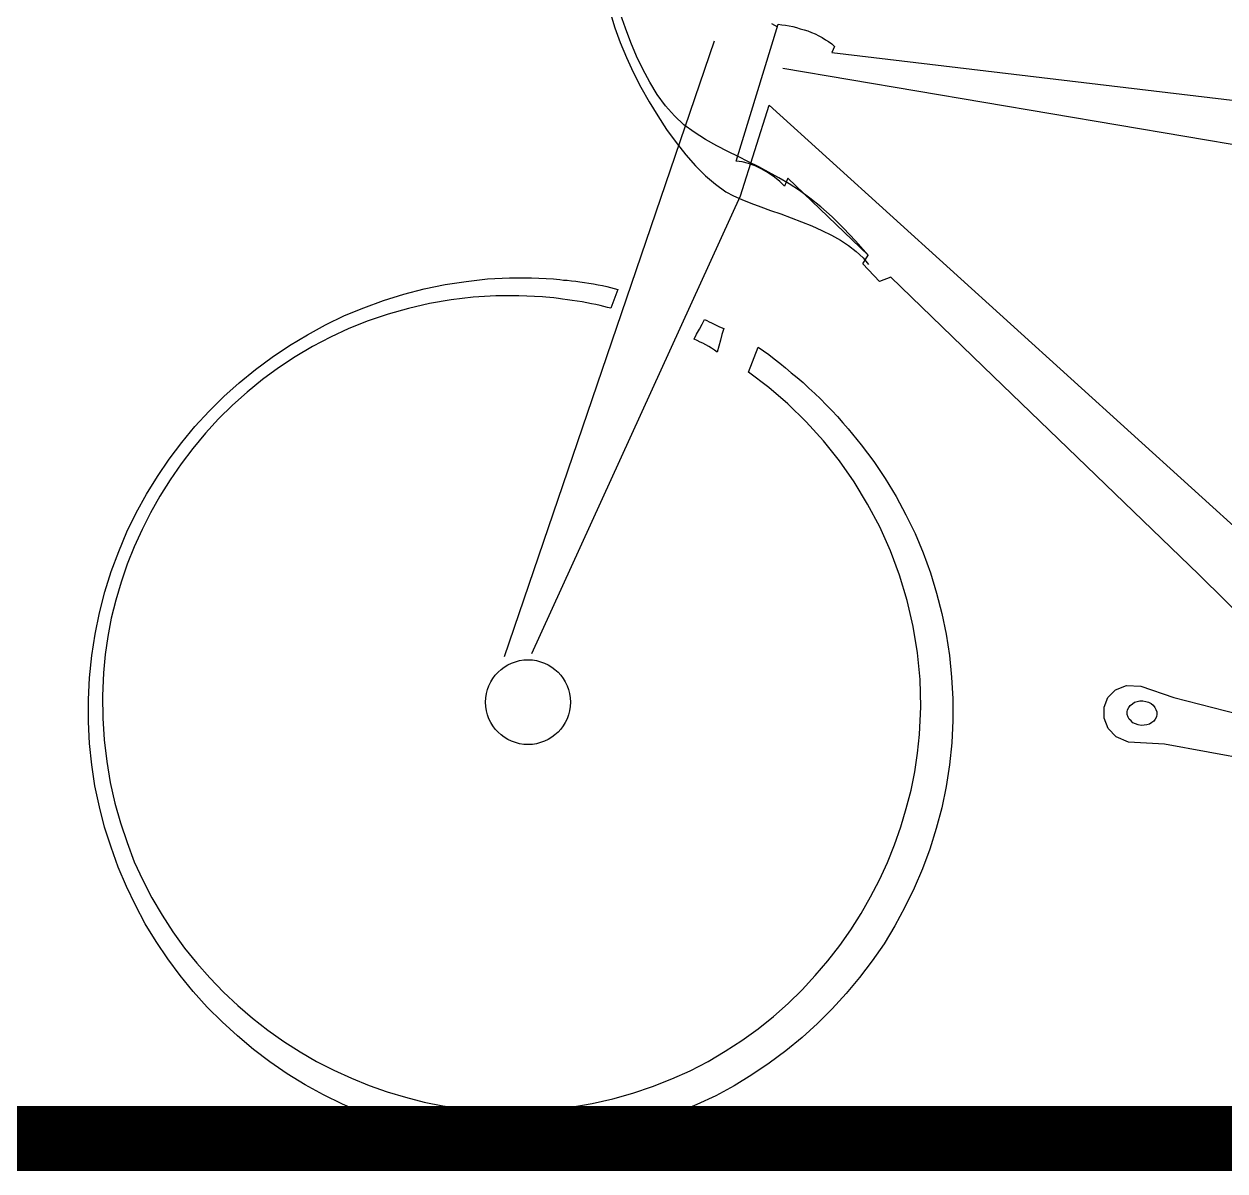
# Model space of a CAD drawing. Header units: millimetres. Extents: x 0 to 35, y -2 to 2.
# Drawn here: x 26.426 to 27.351, y -0.025 to 0.859 of the extents above; entities that cross this region are included whole.
import ezdxf

# ---------------------------------------------------------------- set-up
doc = ezdxf.new("R2010")
doc.units = ezdxf.units.MM
doc.layers.add('45-Biciklisti', color=7, linetype='Continuous')

# ---------------------------------------------------------------- blocks, each defined once
blk = doc.blocks.new('Cyclist 10 - Side view')
at = {"linetype": 'Continuous'}
for p, q in [((-1.12226, 0.86752), (-1.11898, 0.85646)), ((-1.11077, 0.8561), (-1.11458, 0.86694)), ((-1.11898, 0.85646), (-1.11495, 0.84509)), ((-1.1067, 0.84524), (-1.11077, 0.8561)), ((-1.02556, 0.75363), (-0.99311, 0.85932)), ((-0.99329, 0.85701), (-0.99799, 0.85943)), ((-0.99311, 0.85932), (-0.99031, 0.85885)), ((-0.99031, 0.85885), (-0.98752, 0.85838)), ((-0.98752, 0.85838), (-0.98472, 0.85791)), ((-0.98472, 0.85791), (-0.98192, 0.85744)), ((-0.98192, 0.85744), (-0.97889, 0.85669)), ((-0.97889, 0.85669), (-0.97613, 0.85571)), ((-0.97613, 0.85571), (-0.97309, 0.85497)), ((-0.97309, 0.85497), (-0.97034, 0.85399)), ((-0.97034, 0.85399), (-0.96734, 0.85274)), ((-0.96734, 0.85274), (-0.96458, 0.85175)), ((-0.96458, 0.85175), (-0.96187, 0.85026)), ((-1.11495, 0.84509), (-1.11015, 0.83365)), ((-1.10235, 0.8346), (-1.1067, 0.84524)), ((-0.96187, 0.85026), (-0.95912, 0.84903)), ((-0.95912, 0.84903), (-0.95668, 0.84729)), ((-0.95668, 0.84729), (-0.95422, 0.84582)), ((-0.95422, 0.84582), (-0.95177, 0.84409)), ((-0.95177, 0.84409), (-0.9496, 0.84213)), ((-1.11015, 0.83365), (-1.10483, 0.82218)), ((-1.09745, 0.82446), (-1.10235, 0.8346)), ((-0.9496, 0.84213), (-0.95176, 0.83739)), ((-0.95176, 0.83739), (-0.62639, 0.79865)), ((-1.09202, 0.81453), (-1.09745, 0.82446)), ((-1.10483, 0.82218), (-1.099, 0.81068)), ((-1.099, 0.81068), (-1.09265, 0.79939)), ((-1.08629, 0.80508), (-1.09202, 0.81453)), ((-1.09265, 0.79939), (-1.086, 0.78858)), ((-1.08, 0.79636), (-1.08629, 0.80508)), ((-1.07312, 0.78864), (-1.08, 0.79636)), ((-1.086, 0.78858), (-1.07907, 0.77801)), ((-1.06592, 0.78166), (-1.07312, 0.78864)), ((-1.07907, 0.77801), (-1.07185, 0.76794)), ((-1.05786, 0.77589), (-1.06592, 0.78166)), ((-1.04901, 0.77034), (-1.05786, 0.77589)), ((-1.04036, 0.76556), (-1.04901, 0.77034)), ((-1.07185, 0.76794), (-1.06431, 0.75862)), ((-1.03195, 0.76107), (-1.04036, 0.76556)), ((-1.02401, 0.75711), (-1.03195, 0.76107)), ((-1.06431, 0.75862), (-1.05672, 0.75006)), ((-1.05672, 0.75006), (-1.04907, 0.74228)), ((-1.02096, 0.75302), (-1.02556, 0.75363)), ((-1.01606, 0.75317), (-1.02401, 0.75711)), ((-1.0159, 0.75187), (-1.02096, 0.75302)), ((-1.00812, 0.74922), (-1.01606, 0.75317)), ((-1.0109, 0.74995), (-1.0159, 0.75187)), ((-1.00567, 0.74749), (-1.0109, 0.74995)), ((-1.04907, 0.74228), (-1.04133, 0.73576)), ((-1.00046, 0.74504), (-1.00812, 0.74922)), ((-1.00075, 0.74454), (-1.00567, 0.74749)), ((-0.99584, 0.74135), (-1.00075, 0.74454)), ((-0.99253, 0.74083), (-1.00046, 0.74504)), ((-0.99172, 0.73794), (-0.99584, 0.74135)), ((-0.98464, 0.73612), (-0.99253, 0.74083)), ((-1.04133, 0.73576), (-1.03351, 0.73002)), ((-0.98813, 0.73433), (-0.99172, 0.73794)), ((-0.98559, 0.74057), (-0.98813, 0.73433)), ((-0.92367, 0.68104), (-0.98559, 0.74057)), ((-0.9768, 0.73089), (-0.98464, 0.73612)), ((-1.03351, 0.73002), (-1.02757, 0.727)), ((-1.02757, 0.727), (-1.02108, 0.72419)), ((-1.02108, 0.72419), (-1.01408, 0.72135)), ((-0.96874, 0.72513), (-0.9768, 0.73089)), ((-0.96024, 0.71831), (-0.96874, 0.72513)), ((-1.01408, 0.72135), (-1.00658, 0.71846)), ((-1.00658, 0.71846), (-0.99907, 0.71558)), ((-0.99907, 0.71558), (-0.99104, 0.71291)), ((-0.99104, 0.71291), (-0.98302, 0.70999)), ((-0.95155, 0.7107), (-0.96024, 0.71831)), ((-0.98302, 0.70999), (-0.97501, 0.70681)), ((-0.97501, 0.70681), (-0.96727, 0.70365)), ((-0.96727, 0.70365), (-0.95955, 0.70024)), ((-0.94267, 0.70206), (-0.95155, 0.7107)), ((-0.95955, 0.70024), (-0.9521, 0.69659)), ((-0.9521, 0.69659), (-0.94518, 0.69271)), ((-0.93338, 0.69208), (-0.94267, 0.70206)), ((-0.94518, 0.69271), (-0.9388, 0.68863)), ((-0.9388, 0.68863), (-0.93296, 0.68406)), ((-0.92342, 0.68077), (-0.93338, 0.69208)), ((-0.93296, 0.68406), (-0.92768, 0.67903)), ((-0.92776, 0.6744), (-0.92367, 0.68104)), ((-0.92768, 0.67903), (-0.92343, 0.67382)), ((-0.91489, 0.66081), (-0.92776, 0.6744)), ((-1.26602, 0.65515), (-1.24979, 0.65855)), ((-1.24979, 0.65855), (-1.23365, 0.66094)), ((-1.23365, 0.66094), (-1.21704, 0.66278)), ((-1.21704, 0.66278), (-1.20024, 0.66357)), ((-1.20024, 0.66357), (-1.18324, 0.66357)), ((-1.18324, 0.66357), (-1.16631, 0.66281)), ((-1.16631, 0.66281), (-1.164, 0.66263)), ((-1.164, 0.66263), (-1.16144, 0.66244)), ((-1.16144, 0.66244), (-1.15864, 0.66198)), ((-1.15864, 0.66198), (-1.15583, 0.66176)), ((-1.15583, 0.66176), (-1.15252, 0.66125)), ((-1.15252, 0.66125), (-1.14919, 0.661)), ((-1.14919, 0.661), (-1.14588, 0.6605)), ((-1.14588, 0.6605), (-1.14231, 0.65997)), ((-1.14231, 0.65997), (-1.13901, 0.65946)), ((-1.13901, 0.65946), (-1.13544, 0.65894)), ((-1.13544, 0.65894), (-1.13189, 0.65815)), ((-1.13189, 0.65815), (-1.12859, 0.65765)), ((-1.12859, 0.65765), (-1.1253, 0.65688)), ((-0.90639, 0.66429), (-0.91489, 0.66081)), ((-0.82745, 0.58777), (-0.90639, 0.66429)), ((-1.29733, 0.64619), (-1.28176, 0.65119)), ((-1.28176, 0.65119), (-1.26602, 0.65515)), ((-1.22815, 0.64868), (-1.24529, 0.64663)), ((-1.21081, 0.64969), (-1.22815, 0.64868)), ((-1.19303, 0.64989), (-1.21081, 0.64969)), ((-1.17482, 0.64903), (-1.19303, 0.64989)), ((-1.17226, 0.64884), (-1.17482, 0.64903)), ((-1.16919, 0.64861), (-1.17226, 0.64884)), ((-1.16611, 0.64837), (-1.16919, 0.64861)), ((-1.16254, 0.64785), (-1.16611, 0.64837)), ((-1.1253, 0.65688), (-1.12227, 0.65614)), ((-1.12227, 0.65614), (-1.11948, 0.65541)), ((-1.11671, 0.65468), (-1.12219, 0.64016)), ((-1.11948, 0.65541), (-1.11671, 0.65468)), ((-1.32731, 0.63455), (-1.31244, 0.64063)), ((-1.31244, 0.64063), (-1.29733, 0.64619)), ((-1.27797, 0.64009), (-1.29375, 0.63562)), ((-1.26199, 0.64377), (-1.27797, 0.64009)), ((-1.24529, 0.64663), (-1.26199, 0.64377)), ((-1.15924, 0.64734), (-1.16254, 0.64785)), ((-1.15542, 0.6468), (-1.15924, 0.64734)), ((-1.15185, 0.64627), (-1.15542, 0.6468)), ((-1.14803, 0.64572), (-1.15185, 0.64627)), ((-1.1442, 0.64518), (-1.14803, 0.64572)), ((-1.14066, 0.64439), (-1.1442, 0.64518)), ((-1.13712, 0.64361), (-1.14066, 0.64439)), ((-1.13355, 0.64309), (-1.13712, 0.64361)), ((-1.13026, 0.64232), (-1.13355, 0.64309)), ((-1.12748, 0.64159), (-1.13026, 0.64232)), ((-1.12471, 0.64087), (-1.12748, 0.64159)), ((-1.12219, 0.64016), (-1.12471, 0.64087)), ((-1.34201, 0.62742), (-1.32731, 0.63455)), ((-1.30907, 0.63059), (-1.32395, 0.6245)), ((-1.29375, 0.63562), (-1.30907, 0.63059)), ((-1.05178, 0.62789), (-1.04996, 0.63163)), ((-1.04996, 0.63163), (-1.04823, 0.63071)), ((-1.04823, 0.63071), (-1.04624, 0.62979)), ((-1.04624, 0.62979), (-1.0445, 0.62889)), ((-1.35599, 0.61972), (-1.34201, 0.62742)), ((-1.32395, 0.6245), (-1.3381, 0.61785)), ((-1.05781, 0.61625), (-1.05597, 0.62023)), ((-1.05597, 0.62023), (-1.05387, 0.62419)), ((-1.05387, 0.62419), (-1.05178, 0.62789)), ((-1.0445, 0.62889), (-1.04251, 0.62797)), ((-1.04251, 0.62797), (-1.04078, 0.62706)), ((-1.04078, 0.62706), (-1.03878, 0.62614)), ((-1.03878, 0.62614), (-1.03703, 0.62549)), ((-1.03703, 0.62549), (-1.03504, 0.62457)), ((-1.03504, 0.62457), (-1.03642, 0.62004)), ((-1.38304, 0.60245), (-1.36974, 0.61149)), ((-1.36974, 0.61149), (-1.35599, 0.61972)), ((-1.3381, 0.61785), (-1.35203, 0.61066)), ((-1.05557, 0.61531), (-1.05781, 0.61625)), ((-1.05334, 0.61411), (-1.05557, 0.61531)), ((-1.05109, 0.61317), (-1.05334, 0.61411)), ((-1.04887, 0.61197), (-1.05109, 0.61317)), ((-1.04664, 0.61077), (-1.04887, 0.61197)), ((-1.03753, 0.61549), (-1.03891, 0.61096)), ((-1.03642, 0.62004), (-1.03753, 0.61549)), ((-1.39612, 0.59288), (-1.38304, 0.60245)), ((-1.36551, 0.60266), (-1.37824, 0.59436)), ((-1.35203, 0.61066), (-1.36551, 0.60266)), ((-1.04443, 0.60932), (-1.04664, 0.61077)), ((-1.04223, 0.60787), (-1.04443, 0.60932)), ((-1.04002, 0.60641), (-1.04223, 0.60787)), ((-1.03891, 0.61096), (-1.04002, 0.60641)), ((-1.01596, 0.59095), (-1.00857, 0.61021)), ((-1.00857, 0.61021), (-1.00441, 0.60732)), ((-1.00441, 0.60732), (-1.00025, 0.60443)), ((-1.00025, 0.60443), (-0.99611, 0.60129)), ((-1.40847, 0.58274), (-1.39612, 0.59288)), ((-1.37824, 0.59436), (-1.39051, 0.58525)), ((-0.99611, 0.60129), (-0.99174, 0.59787)), ((-0.99174, 0.59787), (-0.98739, 0.59419)), ((-0.98739, 0.59419), (-0.98302, 0.59051)), ((-1.39051, 0.58525), (-1.40232, 0.57558)), ((-1.00036, 0.57921), (-1.01596, 0.59095)), ((-0.98302, 0.59051), (-0.97841, 0.58682)), ((-0.97841, 0.58682), (-0.97382, 0.58287)), ((-0.66879, 0.43495), (-0.82745, 0.58777)), ((-1.42035, 0.57205), (-1.40847, 0.58274)), ((-1.40232, 0.57558), (-1.41365, 0.56536)), ((-0.98561, 0.56651), (-1.00036, 0.57921)), ((-0.97382, 0.58287), (-0.9695, 0.57868)), ((-0.9695, 0.57868), (-0.96492, 0.57447)), ((-0.96492, 0.57447), (-0.96061, 0.57029)), ((-1.43176, 0.56081), (-1.42035, 0.57205)), ((-1.41365, 0.56536), (-1.42448, 0.55485)), ((-0.97147, 0.55256), (-0.98561, 0.56651)), ((-0.96061, 0.57029), (-0.95605, 0.56582)), ((-0.95605, 0.56582), (-0.95175, 0.56138)), ((-1.44269, 0.54902), (-1.43176, 0.56081)), ((-0.95175, 0.56138), (-0.94748, 0.55668)), ((-0.94748, 0.55668), (-0.94319, 0.55198)), ((-1.45289, 0.53666), (-1.44269, 0.54902)), ((-1.42448, 0.55485), (-1.43459, 0.54377)), ((-0.95816, 0.53791), (-0.97147, 0.55256)), ((-0.94319, 0.55198), (-0.93917, 0.5473)), ((-0.93917, 0.5473), (-0.92904, 0.53494)), ((-1.43459, 0.54377), (-1.44423, 0.53214)), ((-0.94593, 0.52257), (-0.95816, 0.53791)), ((-1.46262, 0.52374), (-1.45289, 0.53666)), ((-1.44423, 0.53214), (-1.45337, 0.52022)), ((-0.92904, 0.53494), (-0.91945, 0.52212)), ((-1.47161, 0.51052), (-1.46262, 0.52374)), ((-1.45337, 0.52022), (-1.46176, 0.50797)), ((-0.93455, 0.50626), (-0.94593, 0.52257)), ((-0.91945, 0.52212), (-0.91066, 0.50884)), ((-1.48011, 0.49674), (-1.47161, 0.51052)), ((-1.46176, 0.50797), (-1.46966, 0.49544)), ((-0.92424, 0.48926), (-0.93455, 0.50626)), ((-0.91066, 0.50884), (-0.90218, 0.49506)), ((-1.48789, 0.48239), (-1.48011, 0.49674)), ((-1.46966, 0.49544), (-1.47681, 0.48259)), ((-0.90218, 0.49506), (-0.89475, 0.48085)), ((-1.49518, 0.46775), (-1.48789, 0.48239)), ((-1.47681, 0.48259), (-1.48345, 0.4697)), ((-0.91476, 0.47155), (-0.92424, 0.48926)), ((-0.89475, 0.48085), (-0.8876, 0.46641)), ((-1.50146, 0.45277), (-1.49518, 0.46775)), ((-1.48345, 0.4697), (-1.48961, 0.45626)), ((-0.90663, 0.45317), (-0.91476, 0.47155)), ((-0.8876, 0.46641), (-0.88126, 0.45151)), ((-1.48961, 0.45626), (-1.49501, 0.44276)), ((-1.50727, 0.43725), (-1.50146, 0.45277)), ((-0.89956, 0.43436), (-0.90663, 0.45317)), ((-0.88126, 0.45151), (-0.87573, 0.43616)), ((-1.51204, 0.42165), (-1.50727, 0.43725)), ((-1.49501, 0.44276), (-1.49965, 0.42896)), ((-0.87573, 0.43616), (-0.87097, 0.42061)), ((-1.49965, 0.42896), (-1.50378, 0.4151)), ((-0.89381, 0.41486), (-0.89956, 0.43436)), ((-0.53537, 0.30282), (-0.66879, 0.43495)), ((-1.51636, 0.40549), (-1.51204, 0.42165)), ((-0.87097, 0.42061), (-0.86702, 0.40485)), ((-1.50378, 0.4151), (-1.50715, 0.4012)), ((-0.88914, 0.39494), (-0.89381, 0.41486)), ((-1.51966, 0.38901), (-1.51636, 0.40549)), ((-1.50715, 0.4012), (-1.50976, 0.38723)), ((-0.86702, 0.40485), (-0.86359, 0.38889)), ((-1.52221, 0.37246), (-1.51966, 0.38901)), ((-0.88578, 0.3746), (-0.88914, 0.39494)), ((-0.86359, 0.38889), (-0.86097, 0.37248)), ((-1.50976, 0.38723), (-1.51184, 0.37323)), ((-1.524, 0.35535), (-1.52221, 0.37246)), ((-1.51184, 0.37323), (-1.51317, 0.35916)), ((-0.88375, 0.35385), (-0.88578, 0.3746)), ((-0.86097, 0.37248), (-0.85939, 0.35587)), ((-1.52478, 0.33842), (-1.524, 0.35535)), ((-1.51317, 0.35916), (-1.51399, 0.34146)), ((-0.88326, 0.33296), (-0.88375, 0.35385)), ((-0.85939, 0.35587), (-0.8586, 0.33908)), ((-0.73905, 0.34009), (-0.73319, 0.34609)), ((-0.73319, 0.34609), (-0.7247, 0.34931)), ((-0.7247, 0.34931), (-0.71367, 0.34874)), ((-0.71367, 0.34874), (-0.68806, 0.3401)), ((-1.52476, 0.32142), (-1.52478, 0.33842)), ((-1.51399, 0.34146), (-1.51374, 0.32419)), ((-0.8586, 0.33908), (-0.85858, 0.32234)), ((-0.74193, 0.33258), (-0.73905, 0.34009)), ((-0.72289, 0.33243), (-0.72174, 0.33389)), ((-0.72174, 0.33389), (-0.7201, 0.33531)), ((-0.7201, 0.33531), (-0.71846, 0.33647)), ((-0.71846, 0.33647), (-0.71635, 0.33709)), ((-0.71635, 0.33709), (-0.71427, 0.33745)), ((-0.71427, 0.33745), (-0.71194, 0.33753)), ((-0.71194, 0.33753), (-0.70965, 0.3371)), ((-0.70965, 0.3371), (-0.70765, 0.33643)), ((-0.70765, 0.33643), (-0.70566, 0.3355)), ((-0.70566, 0.3355), (-0.70396, 0.33409)), ((-0.70396, 0.33409), (-0.7028, 0.33246)), ((-0.68806, 0.3401), (-0.62165, 0.32299)), ((-1.51374, 0.32419), (-1.5127, 0.30738)), ((-0.8841, 0.31165), (-0.88326, 0.33296)), ((-0.7418, 0.32408), (-0.74193, 0.33258)), ((-0.73879, 0.31613), (-0.7418, 0.32408)), ((-0.72419, 0.32893), (-0.72379, 0.3307)), ((-0.72408, 0.32685), (-0.72419, 0.32893)), ((-0.72345, 0.32501), (-0.72408, 0.32685)), ((-0.72379, 0.3307), (-0.72289, 0.33243)), ((-0.72254, 0.32339), (-0.72345, 0.32501)), ((-0.7028, 0.33246), (-0.70189, 0.33084)), ((-0.70155, 0.32515), (-0.70245, 0.32343)), ((-0.70189, 0.33084), (-0.70126, 0.329)), ((-0.70114, 0.32719), (-0.70155, 0.32515)), ((-0.70126, 0.329), (-0.70114, 0.32719)), ((-1.52398, 0.30462), (-1.52476, 0.32142)), ((-0.85858, 0.32234), (-0.85936, 0.30515)), ((-0.73259, 0.30973), (-0.73879, 0.31613)), ((-0.7211, 0.322), (-0.72254, 0.32339)), ((-0.71966, 0.3206), (-0.7211, 0.322)), ((-0.71767, 0.31968), (-0.71966, 0.3206)), ((-0.71566, 0.31901), (-0.71767, 0.31968)), ((-0.71337, 0.31859), (-0.71566, 0.31901)), ((-0.71105, 0.31866), (-0.71337, 0.31859)), ((-0.70896, 0.31902), (-0.71105, 0.31866)), ((-0.70686, 0.31963), (-0.70896, 0.31902)), ((-0.70497, 0.32078), (-0.70686, 0.31963)), ((-0.70359, 0.32196), (-0.70497, 0.32078)), ((-0.70245, 0.32343), (-0.70359, 0.32196)), ((-1.5127, 0.30738), (-1.5106, 0.29073)), ((-0.88571, 0.2971), (-0.8841, 0.31165)), ((-0.7231, 0.30567), (-0.73259, 0.30973)), ((-0.69542, 0.3041), (-0.7231, 0.30567)), ((-1.52212, 0.28826), (-1.52398, 0.30462)), ((-0.88782, 0.28284), (-0.88571, 0.2971)), ((-0.85936, 0.30515), (-0.86115, 0.28829)), ((-0.62786, 0.29178), (-0.69542, 0.3041)), ((-1.51976, 0.27186), (-1.52212, 0.28826)), ((-1.5106, 0.29073), (-1.50796, 0.27457)), ((-0.86115, 0.28829), (-0.8637, 0.27149)), ((-0.8907, 0.26864), (-0.88782, 0.28284)), ((-1.51633, 0.25589), (-1.51976, 0.27186)), ((-1.50796, 0.27457), (-1.50454, 0.25861)), ((-0.89434, 0.25449), (-0.8907, 0.26864)), ((-0.8637, 0.27149), (-0.86701, 0.255)), ((-1.51237, 0.24015), (-1.51633, 0.25589)), ((-1.50454, 0.25861), (-1.50003, 0.24333)), ((-0.8985, 0.24039), (-0.89434, 0.25449)), ((-0.86701, 0.255), (-0.8713, 0.2391)), ((-1.50003, 0.24333), (-1.49498, 0.22828)), ((-1.50736, 0.22457), (-1.51237, 0.24015)), ((-0.9034, 0.22659), (-0.8985, 0.24039)), ((-0.8713, 0.2391), (-0.8761, 0.22324)), ((-1.50182, 0.20923), (-1.50736, 0.22457)), ((-1.49498, 0.22828), (-1.48941, 0.21344)), ((-0.90882, 0.21284), (-0.9034, 0.22659)), ((-0.8761, 0.22324), (-0.88189, 0.20797)), ((-1.48941, 0.21344), (-1.48275, 0.19928)), ((-1.49549, 0.19433), (-1.50182, 0.20923)), ((-0.91498, 0.1994), (-0.90882, 0.21284)), ((-0.88189, 0.20797), (-0.88817, 0.193)), ((-1.48275, 0.19928), (-1.4758, 0.18563)), ((-0.92189, 0.18628), (-0.91498, 0.1994)), ((-1.4886, 0.1799), (-1.49549, 0.19433)), ((-1.4758, 0.18563), (-1.46806, 0.17217)), ((-0.92904, 0.17343), (-0.92189, 0.18628)), ((-0.88817, 0.193), (-0.89545, 0.17835)), ((-1.48092, 0.16567), (-1.4886, 0.1799)), ((-0.89545, 0.17835), (-0.90323, 0.16401)), ((-1.46806, 0.17217), (-1.45975, 0.15943)), ((-0.9372, 0.16091), (-0.92904, 0.17343)), ((-1.47268, 0.15192), (-1.48092, 0.16567)), ((-1.45975, 0.15943), (-1.45067, 0.14691)), ((-0.94557, 0.14893), (-0.9372, 0.16091)), ((-0.90323, 0.16401), (-0.91148, 0.15022)), ((-1.46364, 0.13862), (-1.47268, 0.15192)), ((-0.95472, 0.137), (-0.94557, 0.14893)), ((-0.91148, 0.15022), (-0.92072, 0.13701)), ((-1.45067, 0.14691), (-1.44125, 0.13513)), ((-1.45405, 0.1258), (-1.46364, 0.13862)), ((-1.44125, 0.13513), (-1.43129, 0.12381)), ((-0.96458, 0.12564), (-0.95472, 0.137)), ((-0.92072, 0.13701), (-0.93045, 0.1241)), ((-1.44392, 0.11344), (-1.45405, 0.1258)), ((-1.43129, 0.12381), (-1.42078, 0.11298)), ((-0.97469, 0.11456), (-0.96458, 0.12564)), ((-0.93045, 0.1241), (-0.94065, 0.11173)), ((-1.43325, 0.1013), (-1.44392, 0.11344)), ((-1.42078, 0.11298), (-1.40972, 0.10262)), ((-0.98553, 0.10405), (-0.97469, 0.11456)), ((-0.94065, 0.11173), (-0.95159, 0.09994)), ((-1.40972, 0.10262), (-1.39836, 0.09275)), ((-0.99684, 0.09409), (-0.98553, 0.10405)), ((-1.42176, 0.08988), (-1.43325, 0.1013)), ((-1.39836, 0.09275), (-1.38644, 0.0836)), ((-1.00861, 0.08468), (-0.99684, 0.09409)), ((-0.95159, 0.09994), (-0.96274, 0.08869)), ((-1.40995, 0.07921), (-1.42176, 0.08988)), ((-1.38644, 0.0836), (-1.37421, 0.07496)), ((-1.02115, 0.07559), (-1.00861, 0.08468)), ((-0.96274, 0.08869), (-0.97462, 0.07799)), ((-1.3976, 0.06874), (-1.40995, 0.07921)), ((-1.37421, 0.07496), (-1.36169, 0.06681)), ((-1.03387, 0.06728), (-1.02115, 0.07559)), ((-0.97462, 0.07799), (-0.98725, 0.06762)), ((-1.38494, 0.05904), (-1.3976, 0.06874)), ((-1.36169, 0.06681), (-1.34887, 0.05939)), ((-1.04708, 0.05952), (-1.03387, 0.06728)), ((-0.98725, 0.06762), (-1.00007, 0.05803)), ((-1.37146, 0.05003), (-1.38494, 0.05904)), ((-1.34887, 0.05939), (-1.33572, 0.05273)), ((-1.06102, 0.05233), (-1.04708, 0.05952)), ((-1.00007, 0.05803), (-1.01335, 0.04925)), ((-1.35769, 0.04152), (-1.37146, 0.05003)), ((-1.33572, 0.05273), (-1.32203, 0.04655)), ((-1.32203, 0.04655), (-1.30829, 0.04088)), ((-1.07514, 0.04593), (-1.06102, 0.05233)), ((-1.01335, 0.04925), (-1.02712, 0.04076)), ((-1.34359, 0.03376), (-1.35769, 0.04152)), ((-1.30829, 0.04088), (-1.29451, 0.03598)), ((-1.10506, 0.03506), (-1.09, 0.0401)), ((-1.09, 0.0401), (-1.07514, 0.04593)), ((-1.02712, 0.04076), (-1.0411, 0.03307)), ((-1.32895, 0.02647), (-1.34359, 0.03376)), ((-1.29451, 0.03598), (-1.2804, 0.03183)), ((-1.2804, 0.03183), (-1.266, 0.02816)), ((-1.266, 0.02816), (-1.25154, 0.02527)), ((-1.13656, 0.02714), (-1.12059, 0.03057)), ((-1.12059, 0.03057), (-1.10506, 0.03506)), ((-1.0411, 0.03307), (-1.05578, 0.02619)), ((-1.31398, 0.0202), (-1.32895, 0.02647)), ((-1.29845, 0.01439), (-1.31398, 0.0202)), ((-1.25154, 0.02527), (-1.23677, 0.02312)), ((-1.23677, 0.02312), (-1.2222, 0.02177)), ((-1.2222, 0.02177), (-1.20421, 0.02118)), ((-1.20421, 0.02118), (-1.18671, 0.02114)), ((-1.18671, 0.02114), (-1.16961, 0.02242)), ((-1.16961, 0.02242), (-1.153, 0.02426)), ((-1.153, 0.02426), (-1.13656, 0.02714)), ((-1.07067, 0.01985), (-1.08578, 0.01429)), ((-1.05578, 0.02619), (-1.07067, 0.01985)), ((-1.28285, 0.00961), (-1.29845, 0.01439)), ((-1.2667, 0.0053), (-1.28285, 0.00961)), ((-1.10135, 0.00928), (-1.11709, 0.00532)), ((-1.08578, 0.01429), (-1.10135, 0.00928)), ((-1.25021, 0.00199), (-1.2667, 0.0053)), ((-1.23341, -0.00056), (-1.25021, 0.00199)), ((-1.13305, 0.0019), (-1.14946, -0.00047)), ((-1.11709, 0.00532), (-1.13305, 0.0019)), ((-1.21655, -0.00235), (-1.23341, -0.00056)), ((-1.19961, -0.00312), (-1.21655, -0.00235)), ((-1.18262, -0.00311), (-1.19961, -0.00312)), ((-1.16582, -0.00232), (-1.18262, -0.00311)), ((-1.14946, -0.00047), (-1.16582, -0.00232))]:
    blk.add_line(p, q, dxfattribs=at)
for p, q in [((-1.04248, 0.84605), (-1.20429, 0.37144)), ((-0.98946, 0.82526), (-0.40488, 0.72655)), ((-1.02208, 0.727), (-1.00002, 0.79668)), ((-1.00002, 0.79668), (-0.61096, 0.44414)), ((-1.1831, 0.37404), (-1.02208, 0.727))]:
    blk.add_line(p, q)
blk.add_circle((-1.18594, 0.33648), 0.03269)

msp = doc.modelspace()

# ---------------------------------------------------------------- linework, layer by layer
at = {"const_width": 0.05}
msp.add_lwpolyline([(0, 0), (35, 0)], dxfattribs=at)

# ---------------------------------------------------------------- block references
at = {"layer": '45-Biciklisti'}
msp.add_blockref('Cyclist 10 - Side view', (28, 0), dxfattribs=at)

doc.saveas('drawing.dxf')
